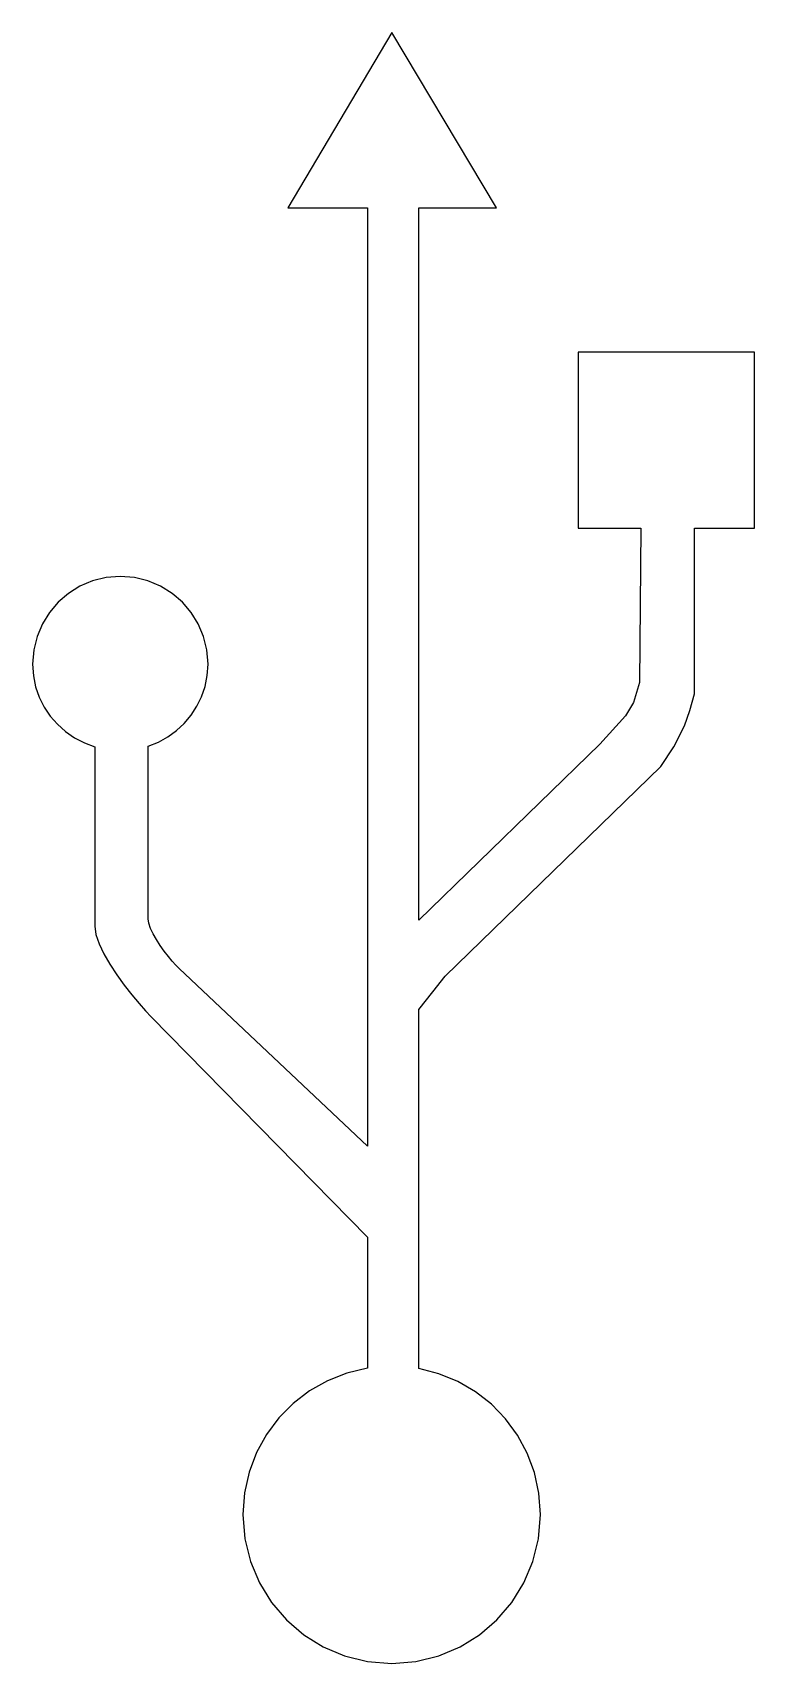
# Model space of a CAD drawing. Header units: inches. Extents: x 0.6 to 61.5, y 0.9 to 41.7.
# Drawn here: x 32.0776 to 32.1765, y 25.8513 to 26.0748 of the extents above; entities that cross this region are included whole.
import ezdxf

# ---------------------------------------------------------------- set-up
doc = ezdxf.new("R2010")
doc.units = ezdxf.units.IN
doc.header["$MEASUREMENT"] = 0
doc.layers.add('ARTWORK', color=2, linetype='Continuous')

msp = doc.modelspace()

# ---------------------------------------------------------------- linework, layer by layer
at = {"layer": 'ARTWORK'}
msp.add_lwpolyline([(32.15241, 26.03103), (32.15241, 26.00689), (32.16099, 26.00689), (32.1608, 25.98574), (32.15996, 25.98299), (32.15888, 25.98118), (32.15534, 25.97728), (32.13053, 25.95319), (32.13053, 26.05078), (32.14119, 26.05078), (32.12683, 26.0748), (32.1126, 26.05078), (32.12352, 26.05078), (32.12352, 25.92222), (32.09769, 25.94655), (32.09769, 25.94655), (32.09725, 25.94699), (32.09675, 25.94755), (32.09621, 25.94821), (32.09564, 25.94894), (32.09509, 25.94972), (32.09458, 25.95051), (32.09413, 25.9513), (32.09378, 25.95205), (32.09355, 25.95275), (32.09346, 25.95336), (32.09346, 25.977), (32.09346, 25.977), (32.09484, 25.97757), (32.09613, 25.97829), (32.09732, 25.97915), (32.09839, 25.98014), (32.09933, 25.98126), (32.10013, 25.98248), (32.10077, 25.9838), (32.10125, 25.98521), (32.10154, 25.9867), (32.10165, 25.98825), (32.10165, 25.98825), (32.10149, 25.9902), (32.10103, 25.99205), (32.1003, 25.99377), (32.09933, 25.99535), (32.09813, 25.99675), (32.09673, 25.99795), (32.09515, 25.99893), (32.09342, 25.99966), (32.09157, 26.00012), (32.08962, 26.00028), (32.08962, 26.00028), (32.08767, 26.00012), (32.08582, 25.99966), (32.08409, 25.99893), (32.08252, 25.99795), (32.08112, 25.99675), (32.07992, 25.99535), (32.07894, 25.99377), (32.07822, 25.99205), (32.07776, 25.9902), (32.0776, 25.98825), (32.0776, 25.98825), (32.07771, 25.98666), (32.07802, 25.98515), (32.07852, 25.98372), (32.07919, 25.98238), (32.08003, 25.98114), (32.08101, 25.98002), (32.08213, 25.97903), (32.08336, 25.97818), (32.0847, 25.97747), (32.08613, 25.97693), (32.08613, 25.95233), (32.08613, 25.95233), (32.08629, 25.9512), (32.08672, 25.94992), (32.08737, 25.94855), (32.0882, 25.94712), (32.08915, 25.94568), (32.09016, 25.94428), (32.09119, 25.94295), (32.09219, 25.94176), (32.09309, 25.94074), (32.09385, 25.93993), (32.12352, 25.90972), (32.12352, 25.89178), (32.12352, 25.89178), (32.12069, 25.8911), (32.11803, 25.89005), (32.11556, 25.88865), (32.11332, 25.88694), (32.11135, 25.88495), (32.10966, 25.88269), (32.1083, 25.88021), (32.10728, 25.87753), (32.10665, 25.87469), (32.10644, 25.87171), (32.10644, 25.87171), (32.1067, 25.8684), (32.10748, 25.86526), (32.10871, 25.86234), (32.11037, 25.85966), (32.11241, 25.85729), (32.11478, 25.85525), (32.11745, 25.85359), (32.12038, 25.85236), (32.12352, 25.85159), (32.12683, 25.85132), (32.12683, 25.85132), (32.13014, 25.85159), (32.13328, 25.85236), (32.13621, 25.85359), (32.13888, 25.85525), (32.14126, 25.85729), (32.14329, 25.85966), (32.14495, 25.86234), (32.14619, 25.86526), (32.14696, 25.8684), (32.14723, 25.87171), (32.14723, 25.87171), (32.14702, 25.87465), (32.1464, 25.87746), (32.14542, 25.88012), (32.14408, 25.88258), (32.14244, 25.88482), (32.14051, 25.88682), (32.13832, 25.88853), (32.13591, 25.88995), (32.13331, 25.89102), (32.13053, 25.89174), (32.13053, 25.92105), (32.13053, 25.93335), (32.13053, 25.94093), (32.13245, 25.94337), (32.13417, 25.94549), (32.16373, 25.97424), (32.16552, 25.97692), (32.16698, 25.9798), (32.1677, 25.9819), (32.16833, 25.98419), (32.16833, 26.00689), (32.17655, 26.00689), (32.17655, 26.03103), (32.15241, 26.03103), (32.15241, 26.03103)], dxfattribs=at)

doc.saveas('drawing.dxf')
